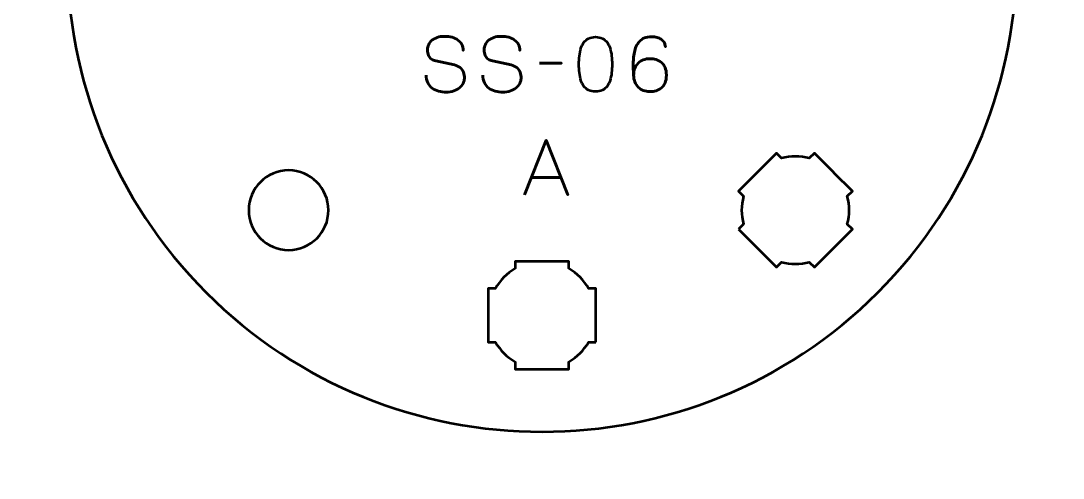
# Model space of a CAD drawing. Header units: centimetres. Extents: x -16.4 to -4.6, y -20.8 to -8.9.
# Drawn here: x -16.41 to -10.59, y -14.76 to -12.21 of the extents above; entities that cross this region are included whole.
import ezdxf

# ---------------------------------------------------------------- set-up
doc = ezdxf.new("R2010")
doc.units = ezdxf.units.CM
doc.header["$MEASUREMENT"] = 0
doc.layers.add('Layer 1', color=7, linetype='Continuous')

msp = doc.modelspace()

# ---------------------------------------------------------------- linework, layer by layer
at = {"layer": 'Layer 1', "lineweight": 53}
for points, knots in [([(-15.37382, -9.97615), (-14.33912, -8.94145), (-12.66089, -8.94145), (-11.62616, -9.97618), (-11.62616, -9.97618), (-10.59146, -11.01088), (-10.59146, -12.68912), (-11.62616, -13.72382), (-11.62616, -13.72382), (-12.66089, -14.75855), (-14.33912, -14.75855), (-15.37382, -13.72385), (-15.37382, -13.72385), (-16.40855, -12.68912), (-16.40855, -11.01088), (-15.37382, -9.97615)], [0, 0, 0, 0, 0.25, 0.25, 0.25, 0.25, 0.5, 0.5, 0.5, 0.5, 0.75, 0.75, 0.75, 0.75, 1, 1, 1, 1]), ([(-12.40403, -13.37024), (-12.40403, -13.37024), (-12.37561, -13.34182), (-12.37561, -13.34182), (-12.37561, -13.34182), (-12.38918, -13.29101), (-12.38916, -13.23735), (-12.37559, -13.18655), (-12.37559, -13.18655), (-12.37559, -13.18655), (-12.40403, -13.15811), (-12.40403, -13.15811), (-12.40403, -13.15811), (-12.40403, -13.15811), (-12.1919, -12.94598), (-12.1919, -12.94598), (-12.1919, -12.94598), (-12.1919, -12.94598), (-12.16348, -12.9744), (-12.16348, -12.9744), (-12.16348, -12.9744), (-12.11267, -12.96082), (-12.05897, -12.96079), (-12.00814, -12.97435), (-12.00814, -12.97435), (-12.00814, -12.97435), (-11.97977, -12.94598), (-11.97977, -12.94598), (-11.97977, -12.94598), (-11.97977, -12.94598), (-11.87694, -13.0488), (-11.87694, -13.0488), (-11.87694, -13.0488), (-11.87694, -13.0488), (-11.87361, -13.05205), (-11.87361, -13.05205), (-11.87361, -13.05205), (-11.87361, -13.05205), (-11.87037, -13.05537), (-11.87037, -13.05537), (-11.87037, -13.05537), (-11.87037, -13.05537), (-11.76764, -13.15811), (-11.76764, -13.15811), (-11.76764, -13.15811), (-11.76764, -13.15811), (-11.79597, -13.18644), (-11.79597, -13.18644), (-11.79597, -13.18644), (-11.78238, -13.2373), (-11.78237, -13.29105), (-11.79596, -13.34191), (-11.79596, -13.34191), (-11.79596, -13.34191), (-11.76764, -13.37024), (-11.76764, -13.37024), (-11.76764, -13.37024), (-11.76764, -13.37024), (-11.86895, -13.47156), (-11.86895, -13.47156), (-11.86895, -13.47156), (-11.86895, -13.47156), (-11.87361, -13.47633), (-11.87361, -13.47633), (-11.87361, -13.47633), (-11.87361, -13.47633), (-11.87839, -13.481), (-11.87839, -13.481), (-11.87839, -13.481), (-11.87839, -13.481), (-11.97977, -13.58237), (-11.97977, -13.58237), (-11.97977, -13.58237), (-11.97977, -13.58237), (-12.00812, -13.55402), (-12.00812, -13.55402), (-12.00812, -13.55402), (-12.05896, -13.56758), (-12.11268, -13.56757), (-12.16351, -13.55398), (-12.16351, -13.55398), (-12.16351, -13.55398), (-12.1919, -13.58237), (-12.1919, -13.58237), (-12.1919, -13.58237), (-12.1919, -13.58237), (-12.40403, -13.37024), (-12.40403, -13.37024)], [0, 0, 0, 0, 0.0454545, 0.0454545, 0.0454545, 0.0454545, 0.0909091, 0.0909091, 0.0909091, 0.0909091, 0.1363636, 0.1363636, 0.1363636, 0.1363636, 0.1818182, 0.1818182, 0.1818182, 0.1818182, 0.2272727, 0.2272727, 0.2272727, 0.2272727, 0.2727273, 0.2727273, 0.2727273, 0.2727273, 0.3181818, 0.3181818, 0.3181818, 0.3181818, 0.3636364, 0.3636364, 0.3636364, 0.3636364, 0.4090909, 0.4090909, 0.4090909, 0.4090909, 0.4545455, 0.4545455, 0.4545455, 0.4545455, 0.5, 0.5, 0.5, 0.5, 0.5454545, 0.5454545, 0.5454545, 0.5454545, 0.5909091, 0.5909091, 0.5909091, 0.5909091, 0.6363636, 0.6363636, 0.6363636, 0.6363636, 0.6818182, 0.6818182, 0.6818182, 0.6818182, 0.7272727, 0.7272727, 0.7272727, 0.7272727, 0.7727273, 0.7727273, 0.7727273, 0.7727273, 0.8181818, 0.8181818, 0.8181818, 0.8181818, 0.8636364, 0.8636364, 0.8636364, 0.8636364, 0.9090909, 0.9090909, 0.9090909, 0.9090909, 0.9545455, 0.9545455, 0.9545455, 0.9545455, 1, 1, 1, 1]), ([(-14.91424, -13.04169), (-14.79137, -13.04169), (-14.69174, -13.14133), (-14.69174, -13.2642), (-14.69174, -13.2642), (-14.69174, -13.38706), (-14.79137, -13.4867), (-14.91424, -13.4867), (-14.91424, -13.4867), (-15.0371, -13.4867), (-15.13674, -13.38706), (-15.13674, -13.2642), (-15.13674, -13.2642), (-15.13674, -13.14133), (-15.0371, -13.04169), (-14.91424, -13.04169)], [0, 0, 0, 0, 0.25, 0.25, 0.25, 0.25, 0.5, 0.5, 0.5, 0.5, 0.75, 0.75, 0.75, 0.75, 1, 1, 1, 1]), ([(-13.19998, -13.99998), (-13.19998, -13.99998), (-13.24018, -13.99998), (-13.24018, -13.99998), (-13.24018, -13.99998), (-13.26651, -14.0455), (-13.30447, -14.08343), (-13.34998, -14.10976), (-13.34998, -14.10976), (-13.34998, -14.10976), (-13.34998, -14.14998), (-13.34998, -14.14998), (-13.34998, -14.14998), (-13.34998, -14.14998), (-13.64998, -14.14998), (-13.64998, -14.14998), (-13.64998, -14.14998), (-13.64998, -14.14998), (-13.64998, -14.10979), (-13.64998, -14.10979), (-13.64998, -14.10979), (-13.69551, -14.08346), (-13.7335, -14.04551), (-13.75986, -13.99998), (-13.75986, -13.99998), (-13.75986, -13.99998), (-13.79998, -13.99998), (-13.79998, -13.99998), (-13.79998, -13.99998), (-13.79998, -13.99998), (-13.79998, -13.85456), (-13.79998, -13.85456), (-13.79998, -13.85456), (-13.79998, -13.85456), (-13.80004, -13.84991), (-13.80004, -13.84991), (-13.80004, -13.84991), (-13.80004, -13.84991), (-13.79998, -13.84527), (-13.79998, -13.84527), (-13.79998, -13.84527), (-13.79998, -13.84527), (-13.79998, -13.69998), (-13.79998, -13.69998), (-13.79998, -13.69998), (-13.79998, -13.69998), (-13.75991, -13.69998), (-13.75991, -13.69998), (-13.75991, -13.69998), (-13.73356, -13.65441), (-13.69556, -13.6164), (-13.64998, -13.59004), (-13.64998, -13.59004), (-13.64998, -13.59004), (-13.64998, -13.54998), (-13.64998, -13.54998), (-13.64998, -13.54998), (-13.64998, -13.54998), (-13.5067, -13.54998), (-13.5067, -13.54998), (-13.5067, -13.54998), (-13.5067, -13.54998), (-13.50003, -13.5499), (-13.50003, -13.5499), (-13.50003, -13.5499), (-13.50003, -13.5499), (-13.49335, -13.54998), (-13.49335, -13.54998), (-13.49335, -13.54998), (-13.49335, -13.54998), (-13.34998, -13.54998), (-13.34998, -13.54998), (-13.34998, -13.54998), (-13.34998, -13.54998), (-13.34998, -13.59008), (-13.34998, -13.59008), (-13.34998, -13.59008), (-13.30444, -13.61644), (-13.26646, -13.65443), (-13.24013, -13.69998), (-13.24013, -13.69998), (-13.24013, -13.69998), (-13.19998, -13.69998), (-13.19998, -13.69998), (-13.19998, -13.69998), (-13.19998, -13.69998), (-13.19998, -13.99998), (-13.19998, -13.99998)], [0, 0, 0, 0, 0.0454545, 0.0454545, 0.0454545, 0.0454545, 0.0909091, 0.0909091, 0.0909091, 0.0909091, 0.1363636, 0.1363636, 0.1363636, 0.1363636, 0.1818182, 0.1818182, 0.1818182, 0.1818182, 0.2272727, 0.2272727, 0.2272727, 0.2272727, 0.2727273, 0.2727273, 0.2727273, 0.2727273, 0.3181818, 0.3181818, 0.3181818, 0.3181818, 0.3636364, 0.3636364, 0.3636364, 0.3636364, 0.4090909, 0.4090909, 0.4090909, 0.4090909, 0.4545455, 0.4545455, 0.4545455, 0.4545455, 0.5, 0.5, 0.5, 0.5, 0.5454545, 0.5454545, 0.5454545, 0.5454545, 0.5909091, 0.5909091, 0.5909091, 0.5909091, 0.6363636, 0.6363636, 0.6363636, 0.6363636, 0.6818182, 0.6818182, 0.6818182, 0.6818182, 0.7272727, 0.7272727, 0.7272727, 0.7272727, 0.7727273, 0.7727273, 0.7727273, 0.7727273, 0.8181818, 0.8181818, 0.8181818, 0.8181818, 0.8636364, 0.8636364, 0.8636364, 0.8636364, 0.9090909, 0.9090909, 0.9090909, 0.9090909, 0.9545455, 0.9545455, 0.9545455, 0.9545455, 1, 1, 1, 1])]:
    msp.add_open_spline(points, degree=3, knots=knots, dxfattribs=at)
at = {"layer": 'Layer 1', "color": 5, "lineweight": 53}
for points, knots in [([(-14.14626, -12.51055), (-14.14612, -12.52742), (-14.14316, -12.54188), (-14.13723, -12.55395), (-14.13723, -12.55395), (-14.13137, -12.56594), (-14.12319, -12.57575), (-14.11289, -12.58337), (-14.11289, -12.58337), (-14.10252, -12.59092), (-14.09059, -12.59649), (-14.07712, -12.60009), (-14.07712, -12.60009), (-14.06371, -12.60362), (-14.04932, -12.60538), (-14.03408, -12.60538), (-14.03408, -12.60538), (-14.0187, -12.60531), (-14.00487, -12.60305), (-13.99252, -12.59875), (-13.99252, -12.59875), (-13.98024, -12.59444), (-13.96973, -12.58866), (-13.96091, -12.58139), (-13.96091, -12.58139), (-13.95216, -12.57412), (-13.94539, -12.56601), (-13.94059, -12.55698), (-13.94059, -12.55698), (-13.93579, -12.54795), (-13.93325, -12.53871), (-13.9329, -12.52918), (-13.9329, -12.52918), (-13.93248, -12.51669), (-13.93431, -12.50526), (-13.93833, -12.49496), (-13.93833, -12.49496), (-13.94236, -12.48466), (-13.94857, -12.47605), (-13.95696, -12.469), (-13.95696, -12.469), (-13.96529, -12.46194), (-13.9758, -12.457), (-13.98836, -12.45425), (-13.98836, -12.45425), (-13.98836, -12.45425), (-14.09207, -12.43181), (-14.09207, -12.43181), (-14.09207, -12.43181), (-14.10181, -12.42977), (-14.11021, -12.42631), (-14.11712, -12.42151), (-14.11712, -12.42151), (-14.12404, -12.41665), (-14.1294, -12.40994), (-14.13307, -12.40133), (-14.13307, -12.40133), (-14.13674, -12.3928), (-14.13864, -12.38193), (-14.13864, -12.36874), (-14.13864, -12.36874), (-14.13864, -12.35872), (-14.13659, -12.34927), (-14.13243, -12.34038), (-14.13243, -12.34038), (-14.12834, -12.33149), (-14.12227, -12.32365), (-14.1143, -12.31674), (-14.1143, -12.31674), (-14.10633, -12.3099), (-14.09645, -12.30453), (-14.08474, -12.30065), (-14.08474, -12.30065), (-14.07295, -12.2967), (-14.05948, -12.29473), (-14.04424, -12.29466), (-14.04424, -12.29466), (-14.02893, -12.29466), (-14.01489, -12.29642), (-14.00205, -12.29995), (-14.00205, -12.29995), (-13.98928, -12.30348), (-13.9782, -12.30856), (-13.96889, -12.31533), (-13.96889, -12.31533), (-13.95957, -12.3221), (-13.95238, -12.33043), (-13.94744, -12.34016), (-13.94744, -12.34016), (-13.9425, -12.34997), (-13.94017, -12.36119), (-13.94052, -12.37382), (-13.94052, -12.37382), (-13.94017, -12.36119), (-13.9425, -12.34997), (-13.94744, -12.34016), (-13.94744, -12.34016), (-13.95238, -12.33043), (-13.95957, -12.3221), (-13.96889, -12.31533), (-13.96889, -12.31533), (-13.9782, -12.30856), (-13.98928, -12.30348), (-14.00205, -12.29995), (-14.00205, -12.29995), (-14.01489, -12.29642), (-14.02893, -12.29466), (-14.04424, -12.29466), (-14.04424, -12.29466), (-14.05948, -12.29473), (-14.07295, -12.2967), (-14.08474, -12.30065), (-14.08474, -12.30065), (-14.09645, -12.30453), (-14.10633, -12.3099), (-14.1143, -12.31674), (-14.1143, -12.31674), (-14.12227, -12.32365), (-14.12834, -12.33149), (-14.13243, -12.34038), (-14.13243, -12.34038), (-14.13659, -12.34927), (-14.13864, -12.35872), (-14.13864, -12.36874), (-14.13864, -12.36874), (-14.13864, -12.38193), (-14.13681, -12.3928), (-14.13328, -12.40126), (-14.13328, -12.40126), (-14.12968, -12.4098), (-14.12439, -12.41643), (-14.11747, -12.4213), (-14.11747, -12.4213), (-14.11056, -12.4261), (-14.10209, -12.42963), (-14.09207, -12.43181), (-14.09207, -12.43181), (-14.09207, -12.43181), (-13.98836, -12.45425), (-13.98836, -12.45425), (-13.98836, -12.45425), (-13.97552, -12.457), (-13.96493, -12.46194), (-13.95661, -12.469), (-13.95661, -12.469), (-13.94821, -12.47605), (-13.94207, -12.48466), (-13.93812, -12.49496), (-13.93812, -12.49496), (-13.93424, -12.50526), (-13.93248, -12.51669), (-13.9329, -12.52918), (-13.9329, -12.52918), (-13.93325, -12.53871), (-13.93579, -12.54795), (-13.94059, -12.55698), (-13.94059, -12.55698), (-13.94539, -12.56601), (-13.95216, -12.57412), (-13.96091, -12.58139), (-13.96091, -12.58139), (-13.96973, -12.58866), (-13.98024, -12.59444), (-13.99252, -12.59875), (-13.99252, -12.59875), (-14.00487, -12.60305), (-14.0187, -12.60531), (-14.03408, -12.60538), (-14.03408, -12.60538), (-14.04932, -12.60538), (-14.06371, -12.60362), (-14.07712, -12.60009), (-14.07712, -12.60009), (-14.09059, -12.59649), (-14.10252, -12.59092), (-14.11289, -12.58337), (-14.11289, -12.58337), (-14.12319, -12.57575), (-14.13137, -12.56594), (-14.13723, -12.55395), (-14.13723, -12.55395), (-14.14316, -12.54188), (-14.14612, -12.52742), (-14.14626, -12.51055)], [0, 0, 0, 0, 0.0217391, 0.0217391, 0.0217391, 0.0217391, 0.0434783, 0.0434783, 0.0434783, 0.0434783, 0.0652174, 0.0652174, 0.0652174, 0.0652174, 0.0869565, 0.0869565, 0.0869565, 0.0869565, 0.1086957, 0.1086957, 0.1086957, 0.1086957, 0.1304348, 0.1304348, 0.1304348, 0.1304348, 0.1521739, 0.1521739, 0.1521739, 0.1521739, 0.173913, 0.173913, 0.173913, 0.173913, 0.1956522, 0.1956522, 0.1956522, 0.1956522, 0.2173913, 0.2173913, 0.2173913, 0.2173913, 0.2391304, 0.2391304, 0.2391304, 0.2391304, 0.2608696, 0.2608696, 0.2608696, 0.2608696, 0.2826087, 0.2826087, 0.2826087, 0.2826087, 0.3043478, 0.3043478, 0.3043478, 0.3043478, 0.326087, 0.326087, 0.326087, 0.326087, 0.3478261, 0.3478261, 0.3478261, 0.3478261, 0.3695652, 0.3695652, 0.3695652, 0.3695652, 0.3913043, 0.3913043, 0.3913043, 0.3913043, 0.4130435, 0.4130435, 0.4130435, 0.4130435, 0.4347826, 0.4347826, 0.4347826, 0.4347826, 0.4565217, 0.4565217, 0.4565217, 0.4565217, 0.4782609, 0.4782609, 0.4782609, 0.4782609, 0.5, 0.5, 0.5, 0.5, 0.5217391, 0.5217391, 0.5217391, 0.5217391, 0.5434783, 0.5434783, 0.5434783, 0.5434783, 0.5652174, 0.5652174, 0.5652174, 0.5652174, 0.5869565, 0.5869565, 0.5869565, 0.5869565, 0.6086957, 0.6086957, 0.6086957, 0.6086957, 0.6304348, 0.6304348, 0.6304348, 0.6304348, 0.6521739, 0.6521739, 0.6521739, 0.6521739, 0.673913, 0.673913, 0.673913, 0.673913, 0.6956522, 0.6956522, 0.6956522, 0.6956522, 0.7173913, 0.7173913, 0.7173913, 0.7173913, 0.7391304, 0.7391304, 0.7391304, 0.7391304, 0.7608696, 0.7608696, 0.7608696, 0.7608696, 0.7826087, 0.7826087, 0.7826087, 0.7826087, 0.8043478, 0.8043478, 0.8043478, 0.8043478, 0.826087, 0.826087, 0.826087, 0.826087, 0.8478261, 0.8478261, 0.8478261, 0.8478261, 0.8695652, 0.8695652, 0.8695652, 0.8695652, 0.8913043, 0.8913043, 0.8913043, 0.8913043, 0.9130435, 0.9130435, 0.9130435, 0.9130435, 0.9347826, 0.9347826, 0.9347826, 0.9347826, 0.9565217, 0.9565217, 0.9565217, 0.9565217, 0.9782609, 0.9782609, 0.9782609, 0.9782609, 1, 1, 1, 1]), ([(-13.83003, -12.51055), (-13.82989, -12.52742), (-13.82693, -12.54188), (-13.821, -12.55395), (-13.821, -12.55395), (-13.81514, -12.56594), (-13.80696, -12.57575), (-13.79666, -12.58337), (-13.79666, -12.58337), (-13.78629, -12.59092), (-13.77436, -12.59649), (-13.76089, -12.60009), (-13.76089, -12.60009), (-13.74748, -12.60362), (-13.73309, -12.60538), (-13.71785, -12.60538), (-13.71785, -12.60538), (-13.70247, -12.60531), (-13.68864, -12.60305), (-13.67629, -12.59875), (-13.67629, -12.59875), (-13.66401, -12.59444), (-13.6535, -12.58866), (-13.64468, -12.58139), (-13.64468, -12.58139), (-13.63593, -12.57412), (-13.62916, -12.56601), (-13.62436, -12.55698), (-13.62436, -12.55698), (-13.61956, -12.54795), (-13.61702, -12.53871), (-13.61667, -12.52918), (-13.61667, -12.52918), (-13.61625, -12.51669), (-13.61808, -12.50526), (-13.6221, -12.49496), (-13.6221, -12.49496), (-13.62613, -12.48466), (-13.63234, -12.47605), (-13.64073, -12.469), (-13.64073, -12.469), (-13.64906, -12.46194), (-13.65957, -12.457), (-13.67213, -12.45425), (-13.67213, -12.45425), (-13.67213, -12.45425), (-13.77584, -12.43181), (-13.77584, -12.43181), (-13.77584, -12.43181), (-13.78558, -12.42977), (-13.79398, -12.42631), (-13.80089, -12.42151), (-13.80089, -12.42151), (-13.80781, -12.41665), (-13.81317, -12.40994), (-13.81684, -12.40133), (-13.81684, -12.40133), (-13.82051, -12.3928), (-13.82241, -12.38193), (-13.82241, -12.36874), (-13.82241, -12.36874), (-13.82241, -12.35872), (-13.82036, -12.34927), (-13.8162, -12.34038), (-13.8162, -12.34038), (-13.81211, -12.33149), (-13.80604, -12.32365), (-13.79807, -12.31674), (-13.79807, -12.31674), (-13.7901, -12.3099), (-13.78022, -12.30453), (-13.76851, -12.30065), (-13.76851, -12.30065), (-13.75672, -12.2967), (-13.74325, -12.29473), (-13.72801, -12.29466), (-13.72801, -12.29466), (-13.7127, -12.29466), (-13.69866, -12.29642), (-13.68582, -12.29995), (-13.68582, -12.29995), (-13.67305, -12.30348), (-13.66197, -12.30856), (-13.65266, -12.31533), (-13.65266, -12.31533), (-13.64334, -12.3221), (-13.63615, -12.33043), (-13.63121, -12.34016), (-13.63121, -12.34016), (-13.62627, -12.34997), (-13.62394, -12.36119), (-13.62429, -12.37382), (-13.62429, -12.37382), (-13.62394, -12.36119), (-13.62627, -12.34997), (-13.63121, -12.34016), (-13.63121, -12.34016), (-13.63615, -12.33043), (-13.64334, -12.3221), (-13.65266, -12.31533), (-13.65266, -12.31533), (-13.66197, -12.30856), (-13.67305, -12.30348), (-13.68582, -12.29995), (-13.68582, -12.29995), (-13.69866, -12.29642), (-13.7127, -12.29466), (-13.72801, -12.29466), (-13.72801, -12.29466), (-13.74325, -12.29473), (-13.75672, -12.2967), (-13.76851, -12.30065), (-13.76851, -12.30065), (-13.78022, -12.30453), (-13.7901, -12.3099), (-13.79807, -12.31674), (-13.79807, -12.31674), (-13.80604, -12.32365), (-13.81211, -12.33149), (-13.8162, -12.34038), (-13.8162, -12.34038), (-13.82036, -12.34927), (-13.82241, -12.35872), (-13.82241, -12.36874), (-13.82241, -12.36874), (-13.82241, -12.38193), (-13.82058, -12.3928), (-13.81705, -12.40126), (-13.81705, -12.40126), (-13.81345, -12.4098), (-13.80816, -12.41643), (-13.80124, -12.4213), (-13.80124, -12.4213), (-13.79433, -12.4261), (-13.78586, -12.42963), (-13.77584, -12.43181), (-13.77584, -12.43181), (-13.77584, -12.43181), (-13.67213, -12.45425), (-13.67213, -12.45425), (-13.67213, -12.45425), (-13.65929, -12.457), (-13.6487, -12.46194), (-13.64038, -12.469), (-13.64038, -12.469), (-13.63198, -12.47605), (-13.62584, -12.48466), (-13.62189, -12.49496), (-13.62189, -12.49496), (-13.61801, -12.50526), (-13.61625, -12.51669), (-13.61667, -12.52918), (-13.61667, -12.52918), (-13.61702, -12.53871), (-13.61956, -12.54795), (-13.62436, -12.55698), (-13.62436, -12.55698), (-13.62916, -12.56601), (-13.63593, -12.57412), (-13.64468, -12.58139), (-13.64468, -12.58139), (-13.6535, -12.58866), (-13.66401, -12.59444), (-13.67629, -12.59875), (-13.67629, -12.59875), (-13.68864, -12.60305), (-13.70247, -12.60531), (-13.71785, -12.60538), (-13.71785, -12.60538), (-13.73309, -12.60538), (-13.74748, -12.60362), (-13.76089, -12.60009), (-13.76089, -12.60009), (-13.77436, -12.59649), (-13.78629, -12.59092), (-13.79666, -12.58337), (-13.79666, -12.58337), (-13.80696, -12.57575), (-13.81514, -12.56594), (-13.821, -12.55395), (-13.821, -12.55395), (-13.82693, -12.54188), (-13.82989, -12.52742), (-13.83003, -12.51055)], [0, 0, 0, 0, 0.0217391, 0.0217391, 0.0217391, 0.0217391, 0.0434783, 0.0434783, 0.0434783, 0.0434783, 0.0652174, 0.0652174, 0.0652174, 0.0652174, 0.0869565, 0.0869565, 0.0869565, 0.0869565, 0.1086957, 0.1086957, 0.1086957, 0.1086957, 0.1304348, 0.1304348, 0.1304348, 0.1304348, 0.1521739, 0.1521739, 0.1521739, 0.1521739, 0.173913, 0.173913, 0.173913, 0.173913, 0.1956522, 0.1956522, 0.1956522, 0.1956522, 0.2173913, 0.2173913, 0.2173913, 0.2173913, 0.2391304, 0.2391304, 0.2391304, 0.2391304, 0.2608696, 0.2608696, 0.2608696, 0.2608696, 0.2826087, 0.2826087, 0.2826087, 0.2826087, 0.3043478, 0.3043478, 0.3043478, 0.3043478, 0.326087, 0.326087, 0.326087, 0.326087, 0.3478261, 0.3478261, 0.3478261, 0.3478261, 0.3695652, 0.3695652, 0.3695652, 0.3695652, 0.3913043, 0.3913043, 0.3913043, 0.3913043, 0.4130435, 0.4130435, 0.4130435, 0.4130435, 0.4347826, 0.4347826, 0.4347826, 0.4347826, 0.4565217, 0.4565217, 0.4565217, 0.4565217, 0.4782609, 0.4782609, 0.4782609, 0.4782609, 0.5, 0.5, 0.5, 0.5, 0.5217391, 0.5217391, 0.5217391, 0.5217391, 0.5434783, 0.5434783, 0.5434783, 0.5434783, 0.5652174, 0.5652174, 0.5652174, 0.5652174, 0.5869565, 0.5869565, 0.5869565, 0.5869565, 0.6086957, 0.6086957, 0.6086957, 0.6086957, 0.6304348, 0.6304348, 0.6304348, 0.6304348, 0.6521739, 0.6521739, 0.6521739, 0.6521739, 0.673913, 0.673913, 0.673913, 0.673913, 0.6956522, 0.6956522, 0.6956522, 0.6956522, 0.7173913, 0.7173913, 0.7173913, 0.7173913, 0.7391304, 0.7391304, 0.7391304, 0.7391304, 0.7608696, 0.7608696, 0.7608696, 0.7608696, 0.7826087, 0.7826087, 0.7826087, 0.7826087, 0.8043478, 0.8043478, 0.8043478, 0.8043478, 0.826087, 0.826087, 0.826087, 0.826087, 0.8478261, 0.8478261, 0.8478261, 0.8478261, 0.8695652, 0.8695652, 0.8695652, 0.8695652, 0.8913043, 0.8913043, 0.8913043, 0.8913043, 0.9130435, 0.9130435, 0.9130435, 0.9130435, 0.9347826, 0.9347826, 0.9347826, 0.9347826, 0.9565217, 0.9565217, 0.9565217, 0.9565217, 0.9782609, 0.9782609, 0.9782609, 0.9782609, 1, 1, 1, 1]), ([(-13.20138, -12.60284), (-13.18657, -12.60277), (-13.1738, -12.60016), (-13.16314, -12.59508), (-13.16314, -12.59508), (-13.15256, -12.59), (-13.14374, -12.58273), (-13.13669, -12.57349), (-13.13669, -12.57349), (-13.1297, -12.56418), (-13.1242, -12.55317), (-13.12011, -12.54047), (-13.12011, -12.54047), (-13.11608, -12.52777), (-13.11319, -12.51387), (-13.11157, -12.49863), (-13.11157, -12.49863), (-13.10987, -12.48339), (-13.10903, -12.46737), (-13.1091, -12.45044), (-13.1091, -12.45044), (-13.10903, -12.43358), (-13.10987, -12.41756), (-13.11157, -12.40239), (-13.11157, -12.40239), (-13.11319, -12.38722), (-13.11608, -12.37325), (-13.12011, -12.36055), (-13.12011, -12.36055), (-13.1242, -12.34792), (-13.1297, -12.33692), (-13.13669, -12.32753), (-13.13669, -12.32753), (-13.14374, -12.31822), (-13.15256, -12.31095), (-13.16314, -12.30587), (-13.16314, -12.30587), (-13.1738, -12.30072), (-13.18657, -12.29811), (-13.20138, -12.29804), (-13.20138, -12.29804), (-13.2162, -12.29811), (-13.22897, -12.30072), (-13.23963, -12.30587), (-13.23963, -12.30587), (-13.25021, -12.31095), (-13.25903, -12.31822), (-13.26608, -12.32753), (-13.26608, -12.32753), (-13.27307, -12.33692), (-13.27857, -12.34792), (-13.28266, -12.36055), (-13.28266, -12.36055), (-13.28669, -12.37325), (-13.28958, -12.38722), (-13.2912, -12.40239), (-13.2912, -12.40239), (-13.29289, -12.41756), (-13.29374, -12.43358), (-13.29367, -12.45044), (-13.29367, -12.45044), (-13.29374, -12.46737), (-13.29289, -12.48339), (-13.2912, -12.49863), (-13.2912, -12.49863), (-13.28958, -12.51387), (-13.28669, -12.52777), (-13.28266, -12.54047), (-13.28266, -12.54047), (-13.27857, -12.55317), (-13.27307, -12.56418), (-13.26608, -12.57349), (-13.26608, -12.57349), (-13.25903, -12.58273), (-13.25021, -12.59), (-13.23963, -12.59508), (-13.23963, -12.59508), (-13.22897, -12.60016), (-13.2162, -12.60277), (-13.20138, -12.60284)], [0, 0, 0, 0, 0.05, 0.05, 0.05, 0.05, 0.1, 0.1, 0.1, 0.1, 0.15, 0.15, 0.15, 0.15, 0.2, 0.2, 0.2, 0.2, 0.25, 0.25, 0.25, 0.25, 0.3, 0.3, 0.3, 0.3, 0.35, 0.35, 0.35, 0.35, 0.4, 0.4, 0.4, 0.4, 0.45, 0.45, 0.45, 0.45, 0.5, 0.5, 0.5, 0.5, 0.55, 0.55, 0.55, 0.55, 0.6, 0.6, 0.6, 0.6, 0.65, 0.65, 0.65, 0.65, 0.7, 0.7, 0.7, 0.7, 0.75, 0.75, 0.75, 0.75, 0.8, 0.8, 0.8, 0.8, 0.85, 0.85, 0.85, 0.85, 0.9, 0.9, 0.9, 0.9, 0.95, 0.95, 0.95, 0.95, 1, 1, 1, 1]), ([(-13.20138, -12.60284), (-13.18657, -12.60277), (-13.1738, -12.60016), (-13.16314, -12.59508), (-13.16314, -12.59508), (-13.15256, -12.59), (-13.14374, -12.58273), (-13.13669, -12.57349), (-13.13669, -12.57349), (-13.1297, -12.56418), (-13.1242, -12.55317), (-13.12011, -12.54047), (-13.12011, -12.54047), (-13.11608, -12.52777), (-13.11319, -12.51387), (-13.11157, -12.49863), (-13.11157, -12.49863), (-13.10987, -12.48339), (-13.10903, -12.46737), (-13.1091, -12.45044), (-13.1091, -12.45044), (-13.10903, -12.43358), (-13.10987, -12.41756), (-13.11157, -12.40239), (-13.11157, -12.40239), (-13.11319, -12.38722), (-13.11608, -12.37325), (-13.12011, -12.36055), (-13.12011, -12.36055), (-13.1242, -12.34792), (-13.1297, -12.33692), (-13.13669, -12.32753), (-13.13669, -12.32753), (-13.14374, -12.31822), (-13.15256, -12.31095), (-13.16314, -12.30587), (-13.16314, -12.30587), (-13.1738, -12.30072), (-13.18657, -12.29811), (-13.20138, -12.29804), (-13.20138, -12.29804), (-13.2162, -12.29811), (-13.22897, -12.30072), (-13.23963, -12.30587), (-13.23963, -12.30587), (-13.25021, -12.31095), (-13.25903, -12.31822), (-13.26608, -12.32753), (-13.26608, -12.32753), (-13.27307, -12.33692), (-13.27857, -12.34792), (-13.28266, -12.36055), (-13.28266, -12.36055), (-13.28669, -12.37325), (-13.28958, -12.38722), (-13.2912, -12.40239), (-13.2912, -12.40239), (-13.29289, -12.41756), (-13.29374, -12.43358), (-13.29367, -12.45044), (-13.29367, -12.45044), (-13.29374, -12.46737), (-13.29289, -12.48339), (-13.2912, -12.49863), (-13.2912, -12.49863), (-13.28958, -12.51387), (-13.28669, -12.52777), (-13.28266, -12.54047), (-13.28266, -12.54047), (-13.27857, -12.55317), (-13.27307, -12.56418), (-13.26608, -12.57349), (-13.26608, -12.57349), (-13.25903, -12.58273), (-13.25021, -12.59), (-13.23963, -12.59508), (-13.23963, -12.59508), (-13.22897, -12.60016), (-13.2162, -12.60277), (-13.20138, -12.60284)], [0, 0, 0, 0, 0.05, 0.05, 0.05, 0.05, 0.1, 0.1, 0.1, 0.1, 0.15, 0.15, 0.15, 0.15, 0.2, 0.2, 0.2, 0.2, 0.25, 0.25, 0.25, 0.25, 0.3, 0.3, 0.3, 0.3, 0.35, 0.35, 0.35, 0.35, 0.4, 0.4, 0.4, 0.4, 0.45, 0.45, 0.45, 0.45, 0.5, 0.5, 0.5, 0.5, 0.55, 0.55, 0.55, 0.55, 0.6, 0.6, 0.6, 0.6, 0.65, 0.65, 0.65, 0.65, 0.7, 0.7, 0.7, 0.7, 0.75, 0.75, 0.75, 0.75, 0.8, 0.8, 0.8, 0.8, 0.85, 0.85, 0.85, 0.85, 0.9, 0.9, 0.9, 0.9, 0.95, 0.95, 0.95, 0.95, 1, 1, 1, 1]), ([(-12.98887, -12.51098), (-12.9888, -12.49715), (-12.98655, -12.48466), (-12.98203, -12.47337), (-12.98203, -12.47337), (-12.97759, -12.46215), (-12.97131, -12.45249), (-12.96319, -12.44437), (-12.96319, -12.44437), (-12.95515, -12.43633), (-12.94562, -12.43012), (-12.93476, -12.42575), (-12.93476, -12.42575), (-12.92389, -12.42137), (-12.91197, -12.41919), (-12.89913, -12.41911), (-12.89913, -12.41911), (-12.88622, -12.41904), (-12.87415, -12.42067), (-12.86293, -12.42391), (-12.86293, -12.42391), (-12.85171, -12.42709), (-12.84191, -12.43231), (-12.83337, -12.43951), (-12.83337, -12.43951), (-12.82483, -12.44663), (-12.81813, -12.45609), (-12.81333, -12.46787), (-12.81333, -12.46787), (-12.80854, -12.47965), (-12.80607, -12.49397), (-12.806, -12.51098), (-12.806, -12.51098), (-12.80607, -12.52798), (-12.80854, -12.5423), (-12.81333, -12.55409), (-12.81333, -12.55409), (-12.81813, -12.56587), (-12.82483, -12.57532), (-12.83337, -12.58245), (-12.83337, -12.58245), (-12.84191, -12.58965), (-12.85171, -12.59487), (-12.86293, -12.59804), (-12.86293, -12.59804), (-12.87415, -12.60129), (-12.88622, -12.60291), (-12.89913, -12.60284), (-12.89913, -12.60284), (-12.91197, -12.60277), (-12.92375, -12.60058), (-12.93455, -12.59621), (-12.93455, -12.59621), (-12.94527, -12.59183), (-12.95458, -12.58562), (-12.96256, -12.57751), (-12.96256, -12.57751), (-12.97053, -12.56947), (-12.97681, -12.5598), (-12.98132, -12.54851), (-12.98132, -12.54851), (-12.98591, -12.53729), (-12.98838, -12.52481), (-12.98887, -12.51098), (-12.98887, -12.51098), (-12.98916, -12.50399), (-12.98951, -12.49567), (-12.99, -12.486), (-12.99, -12.486), (-12.9905, -12.47626), (-12.99078, -12.46568), (-12.99085, -12.45432), (-12.99085, -12.45432), (-12.99092, -12.44289), (-12.99057, -12.43111), (-12.98965, -12.41904), (-12.98965, -12.41904), (-12.9888, -12.40691), (-12.98711, -12.39498), (-12.98464, -12.3832), (-12.98464, -12.3832), (-12.98217, -12.37149), (-12.97864, -12.36041), (-12.97399, -12.35004), (-12.97399, -12.35004), (-12.96933, -12.33967), (-12.96333, -12.3305), (-12.95592, -12.32252), (-12.95592, -12.32252), (-12.94845, -12.31455), (-12.93934, -12.30827), (-12.92855, -12.30369), (-12.92855, -12.30369), (-12.91775, -12.29917), (-12.90498, -12.29684), (-12.89024, -12.29677), (-12.89024, -12.29677), (-12.8774, -12.29684), (-12.86653, -12.29811), (-12.8575, -12.30058), (-12.8575, -12.30058), (-12.84847, -12.30305), (-12.84106, -12.30637), (-12.83513, -12.31046), (-12.83513, -12.31046), (-12.82928, -12.31462), (-12.82462, -12.31914), (-12.82124, -12.32415), (-12.82124, -12.32415), (-12.81785, -12.32909), (-12.81531, -12.3341), (-12.81376, -12.33911), (-12.81376, -12.33911), (-12.81213, -12.34411), (-12.81108, -12.34877), (-12.81065, -12.35308), (-12.81065, -12.35308), (-12.81108, -12.34877), (-12.81213, -12.34411), (-12.81376, -12.33911), (-12.81376, -12.33911), (-12.81531, -12.3341), (-12.81785, -12.32909), (-12.82124, -12.32415), (-12.82124, -12.32415), (-12.82462, -12.31914), (-12.82928, -12.31462), (-12.83513, -12.31046), (-12.83513, -12.31046), (-12.84106, -12.30637), (-12.84847, -12.30305), (-12.8575, -12.30058), (-12.8575, -12.30058), (-12.86653, -12.29811), (-12.8774, -12.29684), (-12.89024, -12.29677), (-12.89024, -12.29677), (-12.90498, -12.29684), (-12.91775, -12.29917), (-12.92855, -12.30369), (-12.92855, -12.30369), (-12.93934, -12.30827), (-12.94845, -12.31455), (-12.95592, -12.32252), (-12.95592, -12.32252), (-12.96333, -12.3305), (-12.96933, -12.33967), (-12.97399, -12.35004), (-12.97399, -12.35004), (-12.97864, -12.36041), (-12.98217, -12.37149), (-12.98464, -12.3832), (-12.98464, -12.3832), (-12.98711, -12.39498), (-12.9888, -12.40691), (-12.98965, -12.41904), (-12.98965, -12.41904), (-12.99057, -12.43111), (-12.99092, -12.44289), (-12.99085, -12.45432), (-12.99085, -12.45432), (-12.99078, -12.46568), (-12.9905, -12.47626), (-12.99, -12.486), (-12.99, -12.486), (-12.98951, -12.49567), (-12.98916, -12.50399), (-12.98887, -12.51098), (-12.98887, -12.51098), (-12.98838, -12.52481), (-12.98591, -12.53729), (-12.98132, -12.54851), (-12.98132, -12.54851), (-12.97681, -12.5598), (-12.97053, -12.56947), (-12.96256, -12.57751), (-12.96256, -12.57751), (-12.95458, -12.58562), (-12.94527, -12.59183), (-12.93455, -12.59621), (-12.93455, -12.59621), (-12.92375, -12.60058), (-12.91197, -12.60277), (-12.89913, -12.60284), (-12.89913, -12.60284), (-12.88622, -12.60291), (-12.87415, -12.60129), (-12.86293, -12.59804), (-12.86293, -12.59804), (-12.85171, -12.59487), (-12.84191, -12.58965), (-12.83337, -12.58245), (-12.83337, -12.58245), (-12.82483, -12.57532), (-12.81813, -12.56587), (-12.81333, -12.55409), (-12.81333, -12.55409), (-12.80854, -12.5423), (-12.80607, -12.52798), (-12.806, -12.51098), (-12.806, -12.51098), (-12.80607, -12.49397), (-12.80854, -12.47965), (-12.81333, -12.46787), (-12.81333, -12.46787), (-12.81813, -12.45609), (-12.82483, -12.44663), (-12.83337, -12.43951), (-12.83337, -12.43951), (-12.84191, -12.43231), (-12.85171, -12.42709), (-12.86293, -12.42391), (-12.86293, -12.42391), (-12.87415, -12.42067), (-12.88622, -12.41904), (-12.89913, -12.41911), (-12.89913, -12.41911), (-12.91197, -12.41919), (-12.92389, -12.42137), (-12.93476, -12.42575), (-12.93476, -12.42575), (-12.94562, -12.43012), (-12.95515, -12.43633), (-12.96319, -12.44437), (-12.96319, -12.44437), (-12.97131, -12.45249), (-12.97759, -12.46215), (-12.98203, -12.47337), (-12.98203, -12.47337), (-12.98655, -12.48466), (-12.9888, -12.49715), (-12.98887, -12.51098)], [0, 0, 0, 0, 0.0172414, 0.0172414, 0.0172414, 0.0172414, 0.0344828, 0.0344828, 0.0344828, 0.0344828, 0.0517241, 0.0517241, 0.0517241, 0.0517241, 0.0689655, 0.0689655, 0.0689655, 0.0689655, 0.0862069, 0.0862069, 0.0862069, 0.0862069, 0.1034483, 0.1034483, 0.1034483, 0.1034483, 0.1206897, 0.1206897, 0.1206897, 0.1206897, 0.137931, 0.137931, 0.137931, 0.137931, 0.1551724, 0.1551724, 0.1551724, 0.1551724, 0.1724138, 0.1724138, 0.1724138, 0.1724138, 0.1896552, 0.1896552, 0.1896552, 0.1896552, 0.2068966, 0.2068966, 0.2068966, 0.2068966, 0.2241379, 0.2241379, 0.2241379, 0.2241379, 0.2413793, 0.2413793, 0.2413793, 0.2413793, 0.2586207, 0.2586207, 0.2586207, 0.2586207, 0.2758621, 0.2758621, 0.2758621, 0.2758621, 0.2931034, 0.2931034, 0.2931034, 0.2931034, 0.3103448, 0.3103448, 0.3103448, 0.3103448, 0.3275862, 0.3275862, 0.3275862, 0.3275862, 0.3448276, 0.3448276, 0.3448276, 0.3448276, 0.362069, 0.362069, 0.362069, 0.362069, 0.3793103, 0.3793103, 0.3793103, 0.3793103, 0.3965517, 0.3965517, 0.3965517, 0.3965517, 0.4137931, 0.4137931, 0.4137931, 0.4137931, 0.4310345, 0.4310345, 0.4310345, 0.4310345, 0.4482759, 0.4482759, 0.4482759, 0.4482759, 0.4655172, 0.4655172, 0.4655172, 0.4655172, 0.4827586, 0.4827586, 0.4827586, 0.4827586, 0.5, 0.5, 0.5, 0.5, 0.5172414, 0.5172414, 0.5172414, 0.5172414, 0.5344828, 0.5344828, 0.5344828, 0.5344828, 0.5517241, 0.5517241, 0.5517241, 0.5517241, 0.5689655, 0.5689655, 0.5689655, 0.5689655, 0.5862069, 0.5862069, 0.5862069, 0.5862069, 0.6034483, 0.6034483, 0.6034483, 0.6034483, 0.6206897, 0.6206897, 0.6206897, 0.6206897, 0.637931, 0.637931, 0.637931, 0.637931, 0.6551724, 0.6551724, 0.6551724, 0.6551724, 0.6724138, 0.6724138, 0.6724138, 0.6724138, 0.6896552, 0.6896552, 0.6896552, 0.6896552, 0.7068966, 0.7068966, 0.7068966, 0.7068966, 0.7241379, 0.7241379, 0.7241379, 0.7241379, 0.7413793, 0.7413793, 0.7413793, 0.7413793, 0.7586207, 0.7586207, 0.7586207, 0.7586207, 0.7758621, 0.7758621, 0.7758621, 0.7758621, 0.7931034, 0.7931034, 0.7931034, 0.7931034, 0.8103448, 0.8103448, 0.8103448, 0.8103448, 0.8275862, 0.8275862, 0.8275862, 0.8275862, 0.8448276, 0.8448276, 0.8448276, 0.8448276, 0.862069, 0.862069, 0.862069, 0.862069, 0.8793103, 0.8793103, 0.8793103, 0.8793103, 0.8965517, 0.8965517, 0.8965517, 0.8965517, 0.9137931, 0.9137931, 0.9137931, 0.9137931, 0.9310345, 0.9310345, 0.9310345, 0.9310345, 0.9482759, 0.9482759, 0.9482759, 0.9482759, 0.9655172, 0.9655172, 0.9655172, 0.9655172, 0.9827586, 0.9827586, 0.9827586, 0.9827586, 1, 1, 1, 1]), ([(-13.5138, -12.44324), (-13.5138, -12.44324), (-13.39061, -12.44324), (-13.39061, -12.44324), (-13.39061, -12.44324), (-13.39061, -12.44324), (-13.5138, -12.44324), (-13.5138, -12.44324)], [0, 0, 0, 0, 0.5, 0.5, 0.5, 0.5, 1, 1, 1, 1]), ([(-13.59847, -13.17815), (-13.59847, -13.17815), (-13.4774, -12.87293), (-13.4774, -12.87293), (-13.4774, -12.87293), (-13.4774, -12.87293), (-13.3559, -13.17815), (-13.3559, -13.17815), (-13.3559, -13.17815), (-13.3559, -13.17815), (-13.4774, -12.87293), (-13.4774, -12.87293), (-13.4774, -12.87293), (-13.4774, -12.87293), (-13.59847, -13.17815), (-13.59847, -13.17815)], [0, 0, 0, 0, 0.25, 0.25, 0.25, 0.25, 0.5, 0.5, 0.5, 0.5, 0.75, 0.75, 0.75, 0.75, 1, 1, 1, 1]), ([(-13.56037, -13.08205), (-13.56037, -13.08205), (-13.39443, -13.08205), (-13.39443, -13.08205), (-13.39443, -13.08205), (-13.39443, -13.08205), (-13.56037, -13.08205), (-13.56037, -13.08205)], [0, 0, 0, 0, 0.5, 0.5, 0.5, 0.5, 1, 1, 1, 1])]:
    msp.add_open_spline(points, degree=3, knots=knots, dxfattribs=at)

doc.saveas('drawing.dxf')
